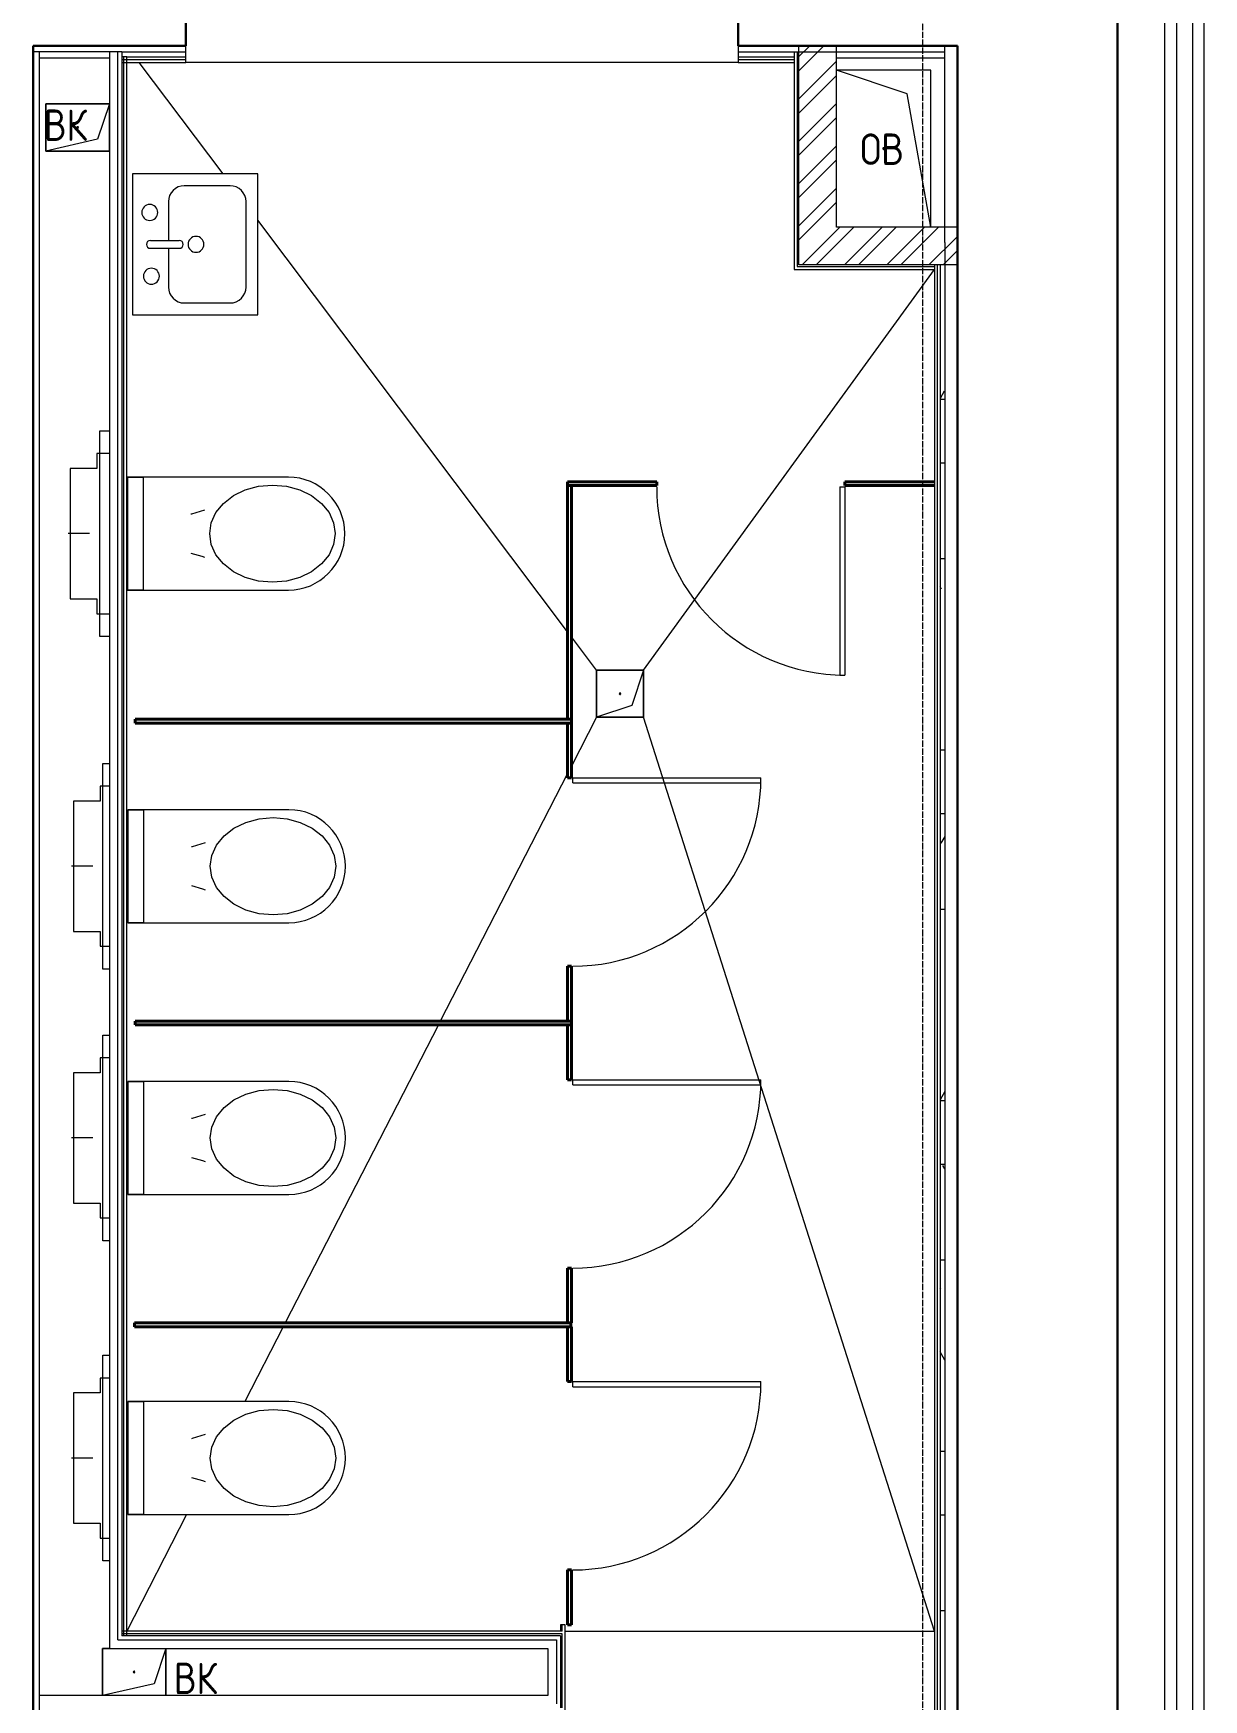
# Model space of a CAD drawing. Header units: millimetres. Extents: x -42533 to 645315, y 3457 to 82611.
# Drawn here: x 423916 to 427646, y 41311 to 46622 of the extents above; entities that cross this region are included whole.
import ezdxf

# ---------------------------------------------------------------- set-up
doc = ezdxf.new("R2010")
doc.units = ezdxf.units.MM
doc.linetypes.add('ADSK_Линия сетки', pattern=[25, 20, -2.5, 0, -2.5])
for name, color, linetype, lineweight in [('Аннотация', 7, 'Continuous', 18), ('Двери', 7, 'Continuous', 9), ('Двери открывание', 7, 'Continuous', 9), ('Обобщенные модели', 7, 'Continuous', 18), ('Оси', 253, 'Continuous', 9), ('Перекрытие', 7, 'Continuous', 18), ('Сантехника', 7, 'Continuous', 18), ('Стены внутренние', 7, 'Continuous', 18), ('Стены наружные', 7, 'Continuous', 18), ('Стены несущие', 7, 'Continuous', 30), ('Стены отделка', 7, 'Continuous', 30), ('Стены штриховка', 7, 'Continuous', 9), ('ШТРИХОВКА', 252, 'Continuous', 15)]:
    doc.layers.add(name, color=color, linetype=linetype, lineweight=lineweight)
doc.styles.add('GOST Common_4', font='GOST_Common.ttf', dxfattribs={"width": 0.9, "height": 200})
pattern_1 = [(0, (591.94, 243.9), (406.4, 101.6), [33.528, -271.272, 33.528, -271.272, -1625.6]), (0, (591.94, 243.9), (406.4, 101.6), [-609.6, 33.528, -576.072, 33.528, -271.272, -711.2]), (0, (591.94, 243.9), (406.4, 101.6), [-1524, 33.528, -169.672, 33.528, -474.472]), (120, (744.34, 294.7), (-291.1882, 301.15272), [33.528, -271.272, 33.528, -271.272, -1625.6]), (120, (744.34, 294.7), (-291.1882, 301.15272), [-609.6, 33.528, -576.072, 33.528, -271.272, -711.2]), (120, (744.34, 294.7), (-291.1882, 301.15272), [-1524, 33.528, -169.672, 33.528, -474.472]), (240, (795.14, 497.9), (-115.2118, -402.75272), [33.528, -271.272, 33.528, -271.272, -1625.6]), (240, (795.14, 497.9), (-115.2118, -402.75272), [-609.6, 33.528, -576.072, 33.528, -271.272, -711.2]), (240, (795.14, 497.9), (-115.2118, -402.75272), [-1524, 33.528, -169.672, 33.528, -474.472])]

# ---------------------------------------------------------------- blocks, each defined once
blk = doc.blocks.new('План 4 этажа')
h = blk.add_hatch()
h.set_pattern_fill('ANSI32', color=8, scale=10)
h.set_pattern_definition([(45, (591.94, 243.9), (-67.35192, 67.35192), []), (45, (636.84, 243.9), (-67.35192, 67.35192), [])])
h.paths.add_polyline_path([(10381.939, 20266.427), (10261.939, 20266.427), (10261.939, 19568.435), (10766.939, 19568.435), (10766.939, 19688.435), (10381.939, 19688.435)])
at = {"layer": 'Стены внутренние', "lineweight": 9}
h = blk.add_hatch(dxfattribs=at)
h.set_pattern_fill('FP_4', color=8, style=0, pattern_type=2)
h.set_pattern_definition(pattern_1)
h.paths.add_polyline_path([(10332.939, 20231.427), (10332.939, 20246.427), (10068.006, 20246.427), (10068.006, 20231.427)])
h.paths.add_polyline_path([(8308.006, 20231.427), (8308.006, 20246.427), (8104.551, 20246.427), (8104.551, 20231.427), (8303.911, 20231.427)])
h = blk.add_hatch(dxfattribs=at)
h.set_pattern_fill('FP_4', color=8, style=0, pattern_type=2)
h.set_pattern_definition(pattern_1)
h.paths.add_polyline_path([(10726.939, 12892.166), (10726.939, 13904.902), (10711.939, 13903.902), (10711.939, 12892.166)])
h.paths.add_polyline_path([(10711.939, 14744.902), (10726.939, 14744.902), (10726.939, 19639.435), (10711.939, 19639.435), (10711.939, 14954.007)])
at = {"layer": 'Двери', "color": 8}
for p, q in [((10392.623, 18860.992), (10408.623, 18860.992)), ((10392.623, 18860.992), (10392.623, 18260.992)), ((10408.623, 18860.992), (10408.623, 18260.992)), ((10392.623, 18260.992), (10408.623, 18260.992)), ((9540.939, 17916.992), (9540.939, 17932.992)), ((9540.939, 17932.992), (10140.939, 17932.992)), ((9540.939, 17916.992), (10140.939, 17916.992)), ((10140.939, 17916.992), (10140.939, 17932.992)), ((9540.939, 16954.992), (9540.939, 16970.992)), ((9540.939, 16970.992), (10140.939, 16970.992)), ((9540.939, 16954.992), (10140.939, 16954.992)), ((10140.939, 16954.992), (10140.939, 16970.992)), ((9540.939, 15992.992), (9540.939, 16008.992)), ((9540.939, 16008.992), (10140.939, 16008.992)), ((9540.939, 15992.992), (10140.939, 15992.992)), ((10140.939, 15992.992), (10140.939, 16008.992))]:
    blk.add_line(p, q, dxfattribs=at)
at = {"layer": 'Двери открывание', "color": 8}
for centre, start, end in [((10408.623, 18860.992), 180, 270), ((9540.939, 17932.992), 270, 0), ((9540.939, 16970.992), 270, 0), ((9540.939, 16008.992), 270, 0)]:
    blk.add_arc(centre, 600, start, end, dxfattribs=at)
at = {"layer": 'Обобщенные модели', "color": 8}
for p, q in [((10681.939, 20188.435), (10381.939, 20188.435)), ((10606.939, 20113.435), (10381.939, 20188.435)), ((10681.939, 20188.435), (10381.939, 20188.435)), ((10681.939, 19688.435), (10681.939, 20188.435)), ((10681.939, 19688.435), (10681.939, 20188.435)), ((7861.939, 19930.902), (7861.939, 20080.902)), ((7861.939, 20080.902), (8064.328, 20080.902)), ((8064.328, 20080.902), (7861.939, 20080.902)), ((7861.939, 20080.902), (7861.939, 19930.902)), ((8064.328, 20080.902), (8026.828, 19968.402)), ((8064.328, 20080.902), (8064.328, 19930.902)), ((8064.328, 19930.902), (8064.328, 20080.902)), ((10681.939, 19688.435), (10606.939, 20113.435)), ((8026.828, 19968.402), (7861.939, 19930.902)), ((8064.328, 19930.902), (7861.939, 19930.902)), ((7861.939, 19930.902), (8064.328, 19930.902)), ((9616.939, 18126.427), (9616.939, 18276.427)), ((9616.939, 18276.427), (9766.939, 18276.427)), ((9766.939, 18276.427), (9616.939, 18276.427)), ((9616.939, 18276.427), (9616.939, 18126.427)), ((9766.939, 18276.427), (9729.439, 18163.927)), ((9766.939, 18276.427), (9766.939, 18126.427)), ((9766.939, 18126.427), (9766.939, 18276.427)), ((9729.439, 18163.927), (9616.939, 18126.427)), ((9766.939, 18126.427), (9616.939, 18126.427)), ((9616.939, 18126.427), (9766.939, 18126.427)), ((8041.939, 15009.007), (8041.939, 15159.007)), ((8041.939, 15159.007), (8064.551, 15159.007)), ((8064.551, 15159.007), (8041.939, 15159.007)), ((8041.939, 15159.007), (8041.939, 15009.007)), ((8244.323, 15158.992), (8206.828, 15046.507)), ((8244.328, 15158.992), (8244.328, 15009.007)), ((8244.328, 15009.007), (8244.328, 15158.992)), ((8206.828, 15046.507), (8041.939, 15009.007))]:
    blk.add_line(p, q, dxfattribs=at)
at = {"layer": 'Обобщенные модели', "color": 8, "lineweight": 40}
for p, q in [((9524.939, 18876.992), (9524.939, 18119.992)), ((9524.939, 18876.992), (9808.623, 18876.992)), ((9536.939, 18864.992), (9524.939, 18864.992)), ((9808.623, 18864.992), (9524.939, 18864.992)), ((9536.939, 18119.992), (9536.939, 18864.992)), ((9808.623, 18876.992), (9808.623, 18864.992)), ((10693.939, 18876.992), (10408.623, 18876.992)), ((10408.623, 18876.992), (10408.623, 18864.992)), ((10408.623, 18864.992), (10693.939, 18864.992)), ((9536.939, 18119.992), (8146.939, 18119.992)), ((8146.939, 18119.992), (8146.939, 18107.992)), ((9524.939, 18119.992), (9536.939, 18119.992)), ((9536.939, 18107.992), (9536.939, 18119.992)), ((8146.939, 18107.992), (9536.939, 18107.992)), ((9536.939, 18107.992), (9524.939, 18107.992)), ((9524.939, 18107.992), (9524.939, 17932.992)), ((9536.939, 17932.992), (9536.939, 18107.992)), ((9524.939, 17932.992), (9536.939, 17932.992)), ((9536.939, 17332.992), (9524.939, 17332.992)), ((9524.939, 17332.992), (9524.939, 17157.992)), ((9536.939, 17157.992), (9536.939, 17332.992)), ((9536.939, 17157.992), (8146.939, 17157.992)), ((8146.939, 17157.992), (8146.939, 17145.992)), ((9524.939, 17157.992), (9536.939, 17157.992)), ((9536.939, 17145.992), (9536.939, 17157.992)), ((8146.939, 17145.992), (9536.939, 17145.992)), ((9536.939, 17145.992), (9524.939, 17145.992)), ((9524.939, 17145.992), (9524.939, 16970.992)), ((9536.939, 16970.992), (9536.939, 17145.992)), ((9524.939, 16970.992), (9536.939, 16970.992)), ((9536.939, 16370.992), (9524.939, 16370.992)), ((9524.939, 16370.992), (9524.939, 16195.992)), ((9536.939, 16195.992), (9536.939, 16370.992)), ((9534.939, 16195.992), (8144.939, 16195.992)), ((8144.939, 16195.992), (8144.939, 16183.992)), ((8144.939, 16183.992), (9534.939, 16183.992)), ((9524.939, 16195.992), (9536.939, 16195.992)), ((9536.939, 16183.992), (9524.939, 16183.992)), ((9524.939, 16183.992), (9524.939, 16008.992)), ((9534.939, 16183.992), (9534.939, 16195.992)), ((9536.939, 16008.992), (9536.939, 16183.992)), ((9524.939, 16008.992), (9536.939, 16008.992)), ((9536.939, 15408.992), (9524.939, 15408.992)), ((9524.939, 15408.992), (9524.939, 15233.992)), ((9536.939, 15233.992), (9536.939, 15408.992)), ((9524.939, 15233.992), (9536.939, 15233.992))]:
    blk.add_line(p, q, dxfattribs=at)
at = {"layer": 'Обобщенные модели', "color": 8}
for centre, start, end in [((7963.134, 20005.902), 0, 180), ((7963.134, 20005.902), 120, 180), ((7963.134, 20005.902), 180, 0), ((7963.134, 20005.902), 240, 345), ((7963.134, 20005.902), 15, 90), ((10531.939, 19938.435), 0, 180), ((10531.939, 19938.435), 60, 180), ((10531.939, 19938.435), 180, 0), ((10531.939, 19938.435), 180, 285), ((10531.939, 19938.435), 15, 30), ((9691.939, 18201.427), 0, 180), ((9691.939, 18201.427), 120, 180), ((9691.939, 18201.427), 180, 0), ((9691.939, 18201.427), 240, 345), ((9691.939, 18201.427), 15, 90), ((8143.134, 15084.007), 0, 180), ((8143.134, 15084.007), 120, 180), ((8143.134, 15084.007), 180, 0), ((8143.134, 15084.007), 240, 345), ((8143.134, 15084.007), 15, 90)]:
    blk.add_arc(centre, 2.5, start, end, dxfattribs=at)
at = {"layer": 'Оси', "color": 8, "linetype": 'ADSK_Линия сетки'}
blk.add_line((10656.505, -3353.101), (10656.505, 21427.463), dxfattribs=at)
at = {"layer": 'Перекрытие', "color": 8}
for p, q in [((8064.658, 20226.427), (7841.939, 20226.427)), ((8426.547, 19858.435), (8159.431, 20213.427)), ((10726.939, 20226.427), (10381.939, 20226.427)), ((9524.939, 18398.693), (8538.006, 19710.308)), ((9766.939, 18276.427), (10693.939, 19553.435)), ((9616.939, 18276.427), (9536.939, 18382.745)), ((9616.939, 18126.427), (9536.939, 17970.826)), ((10693.939, 15213.992), (9766.939, 18126.427)), ((9524.939, 17947.486), (9119.032, 17157.992)), ((9112.862, 17145.992), (8624.433, 16195.992)), ((8618.263, 16183.992), (8495.672, 15945.55)), ((8310.583, 15585.55), (8119.551, 15213.992)), ((9516.939, 15213.992), (10693.939, 15213.992))]:
    blk.add_line(p, q, dxfattribs=at)
at = {"layer": 'Сантехника', "color": 8}
for p, q in [((8138.006, 19858.435), (8138.006, 19408.435)), ((8538.006, 19858.435), (8138.006, 19858.435)), ((8538.006, 19858.435), (8138.006, 19858.435)), ((8138.006, 19858.435), (8138.006, 19408.435)), ((8449.106, 19820.335), (8303.106, 19820.335)), ((8538.006, 19408.435), (8538.006, 19858.435)), ((8538.006, 19408.435), (8538.006, 19858.435)), ((8252.306, 19769.535), (8252.306, 19646.135)), ((8499.906, 19497.335), (8499.906, 19769.535)), ((8195.156, 19646.135), (8287.206, 19646.135)), ((8195.156, 19620.735), (8287.206, 19620.735)), ((8252.306, 19620.735), (8252.306, 19497.335)), ((8303.106, 19446.535), (8449.106, 19446.535)), ((8138.006, 19408.435), (8538.006, 19408.435)), ((8138.006, 19408.435), (8538.006, 19408.435)), ((8033.551, 18383.927), (8033.551, 19038.927)), ((8033.551, 19038.927), (8064.551, 19038.927)), ((8024.551, 18966.427), (8024.551, 18919.427)), ((8064.551, 18966.427), (8024.551, 18966.427)), ((7939.551, 18919.427), (7939.551, 18503.427)), ((8024.551, 18919.427), (7939.551, 18919.427)), ((8634.744, 18891.427), (8121.667, 18891.427)), ((8121.667, 18891.427), (8121.667, 18531.427)), ((8121.667, 18531.427), (8121.667, 18891.427)), ((8121.667, 18891.427), (8171.667, 18891.427)), ((8171.667, 18891.427), (8171.667, 18531.427)), ((8121.667, 18811.427), (8120.667, 18811.427)), ((8120.667, 18811.427), (8120.667, 18791.427)), ((8120.667, 18811.427), (8120.667, 18791.427)), ((8120.667, 18791.427), (8121.667, 18791.427)), ((8121.667, 18766.427), (8120.667, 18766.427)), ((8120.667, 18766.427), (8120.667, 18656.427)), ((8120.667, 18766.427), (8120.667, 18764.553)), ((8001.251, 18711.427), (7933.251, 18711.427)), ((8120.667, 18658.301), (8120.667, 18656.427)), ((8120.667, 18656.427), (8121.667, 18656.427)), ((8121.667, 18631.427), (8120.667, 18631.427)), ((8120.667, 18631.427), (8120.667, 18611.427)), ((8120.667, 18631.427), (8120.667, 18611.427)), ((8120.667, 18611.427), (8121.667, 18611.427)), ((7939.551, 18503.427), (8024.551, 18503.427)), ((8024.551, 18503.427), (8024.551, 18456.427)), ((8121.667, 18531.427), (8634.744, 18531.427)), ((8171.667, 18531.427), (8121.667, 18531.427)), ((8024.551, 18456.427), (8064.551, 18456.427)), ((8064.551, 18383.927), (8033.551, 18383.927)), ((8043.551, 17323.927), (8043.551, 17978.927)), ((8043.551, 17978.927), (8064.551, 17978.927)), ((8034.551, 17906.427), (8034.551, 17859.427)), ((8064.551, 17906.427), (8034.551, 17906.427)), ((7949.551, 17859.427), (7949.551, 17443.427)), ((8034.551, 17859.427), (7949.551, 17859.427)), ((8636.628, 17831.427), (8123.551, 17831.427)), ((8123.551, 17831.427), (8123.551, 17471.427)), ((8123.551, 17471.427), (8123.551, 17831.427)), ((8123.551, 17831.427), (8173.551, 17831.427)), ((8173.551, 17831.427), (8173.551, 17471.427)), ((8123.551, 17751.427), (8122.551, 17751.427)), ((8122.551, 17751.427), (8122.551, 17731.427)), ((8122.551, 17751.427), (8122.551, 17731.427)), ((8122.551, 17731.427), (8123.551, 17731.427)), ((8123.551, 17706.427), (8122.551, 17706.427)), ((8122.551, 17706.427), (8122.551, 17596.427)), ((8122.551, 17706.427), (8122.551, 17704.553)), ((8011.251, 17651.427), (7943.251, 17651.427)), ((8122.551, 17598.301), (8122.551, 17596.427)), ((8122.551, 17596.427), (8123.551, 17596.427)), ((8123.551, 17571.427), (8122.551, 17571.427)), ((8122.551, 17571.427), (8122.551, 17551.427)), ((8122.551, 17571.427), (8122.551, 17551.427)), ((8122.551, 17551.427), (8123.551, 17551.427)), ((8123.551, 17471.427), (8636.628, 17471.427)), ((8173.551, 17471.427), (8123.551, 17471.427)), ((7949.551, 17443.427), (8034.551, 17443.427)), ((8034.551, 17443.427), (8034.551, 17396.427)), ((8034.551, 17396.427), (8064.551, 17396.427)), ((8064.551, 17323.927), (8043.551, 17323.927)), ((8043.551, 16458.05), (8043.551, 17113.05)), ((8043.551, 17113.05), (8064.551, 17113.05)), ((7949.551, 16993.55), (7949.551, 16577.55)), ((8034.551, 16993.55), (7949.551, 16993.55)), ((8034.551, 17040.55), (8034.551, 16993.55)), ((8064.551, 17040.55), (8034.551, 17040.55)), ((8636.628, 16965.55), (8123.551, 16965.55)), ((8123.551, 16965.55), (8123.551, 16605.55)), ((8123.551, 16605.55), (8123.551, 16965.55)), ((8123.551, 16965.55), (8173.551, 16965.55)), ((8173.551, 16965.55), (8173.551, 16605.55)), ((8123.551, 16885.55), (8122.551, 16885.55)), ((8122.551, 16885.55), (8122.551, 16865.55)), ((8122.551, 16885.55), (8122.551, 16865.55)), ((8122.551, 16865.55), (8123.551, 16865.55)), ((8123.551, 16840.55), (8122.551, 16840.55)), ((8122.551, 16840.55), (8122.551, 16730.55)), ((8122.551, 16840.55), (8122.551, 16838.676)), ((8011.251, 16785.55), (7943.251, 16785.55)), ((8122.551, 16732.424), (8122.551, 16730.55)), ((8122.551, 16730.55), (8123.551, 16730.55)), ((8123.551, 16705.55), (8122.551, 16705.55)), ((8122.551, 16705.55), (8122.551, 16685.55)), ((8122.551, 16705.55), (8122.551, 16685.55)), ((8122.551, 16685.55), (8123.551, 16685.55)), ((7949.551, 16577.55), (8034.551, 16577.55)), ((8034.551, 16577.55), (8034.551, 16530.55)), ((8123.551, 16605.55), (8636.628, 16605.55)), ((8173.551, 16605.55), (8123.551, 16605.55)), ((8034.551, 16530.55), (8064.551, 16530.55)), ((8064.551, 16458.05), (8043.551, 16458.05)), ((8043.551, 15438.05), (8043.551, 16093.05)), ((8043.551, 16093.05), (8064.551, 16093.05)), ((8034.551, 16020.55), (8034.551, 15973.55)), ((8064.551, 16020.55), (8034.551, 16020.55)), ((7949.551, 15973.55), (7949.551, 15557.55)), ((8034.551, 15973.55), (7949.551, 15973.55)), ((8636.628, 15945.55), (8123.551, 15945.55)), ((8123.551, 15945.55), (8123.551, 15585.55)), ((8123.551, 15585.55), (8123.551, 15945.55)), ((8123.551, 15945.55), (8173.551, 15945.55)), ((8173.551, 15945.55), (8173.551, 15585.55)), ((8123.551, 15865.55), (8122.551, 15865.55)), ((8122.551, 15865.55), (8122.551, 15845.55)), ((8122.551, 15865.55), (8122.551, 15845.55)), ((8122.551, 15845.55), (8123.551, 15845.55)), ((8123.551, 15820.55), (8122.551, 15820.55)), ((8122.551, 15820.55), (8122.551, 15710.55)), ((8122.551, 15820.55), (8122.551, 15818.676)), ((8011.251, 15765.55), (7943.251, 15765.55)), ((8122.551, 15712.424), (8122.551, 15710.55)), ((8122.551, 15710.55), (8123.551, 15710.55)), ((8123.551, 15685.55), (8122.551, 15685.55)), ((8122.551, 15685.55), (8122.551, 15665.55)), ((8122.551, 15685.55), (8122.551, 15665.55)), ((8122.551, 15665.55), (8123.551, 15665.55)), ((8123.551, 15585.55), (8636.628, 15585.55)), ((8173.551, 15585.55), (8123.551, 15585.55)), ((7949.551, 15557.55), (8034.551, 15557.55)), ((8034.551, 15557.55), (8034.551, 15510.55)), ((8034.551, 15510.55), (8064.551, 15510.55)), ((8064.551, 15438.05), (8043.551, 15438.05))]:
    blk.add_line(p, q, dxfattribs=at)
at = {"layer": 'Сантехника', "color": 8, "flags": 128}
for points in [[(8384.167, 18711.427), (8389.182, 18745.917), (8403.974, 18778.679), (8427.801, 18808.068), (8459.469, 18832.611), (8497.391, 18851.077), (8539.663, 18862.541), (8584.167, 18866.427), (8628.672, 18862.541), (8670.944, 18851.077), (8708.865, 18832.611), (8740.534, 18808.068), (8764.361, 18778.679), (8779.153, 18745.917), (8784.167, 18711.427)], [(8367.94, 18786.422), (8326.539, 18773.702), (8323.891, 18773.166)], [(8784.167, 18711.427), (8779.153, 18676.936), (8764.361, 18644.175), (8740.534, 18614.786), (8708.865, 18590.243), (8670.944, 18571.777), (8628.672, 18560.313), (8584.167, 18556.427), (8539.663, 18560.313), (8497.391, 18571.777), (8459.469, 18590.243), (8427.801, 18614.786), (8403.974, 18644.175), (8389.182, 18676.936), (8384.167, 18711.427)], [(8323.891, 18649.687), (8359.31, 18639.766), (8367.94, 18636.431)], [(8386.051, 17651.427), (8391.065, 17685.917), (8405.857, 17718.679), (8429.685, 17748.068), (8461.353, 17772.611), (8499.274, 17791.077), (8541.547, 17802.541), (8586.051, 17806.427), (8630.555, 17802.541), (8672.828, 17791.077), (8710.749, 17772.611), (8742.417, 17748.068), (8766.245, 17718.679), (8781.037, 17685.917), (8786.051, 17651.427)], [(8369.823, 17726.422), (8328.423, 17713.702), (8325.775, 17713.166)], [(8786.051, 17651.427), (8781.037, 17616.936), (8766.245, 17584.175), (8742.417, 17554.786), (8710.749, 17530.243), (8672.828, 17511.777), (8630.555, 17500.313), (8586.051, 17496.427), (8541.547, 17500.313), (8499.274, 17511.777), (8461.353, 17530.243), (8429.685, 17554.786), (8405.857, 17584.175), (8391.065, 17616.936), (8386.051, 17651.427)], [(8325.775, 17589.687), (8361.194, 17579.766), (8369.823, 17576.431)], [(8386.051, 16785.55), (8391.065, 16820.041), (8405.857, 16852.802), (8429.685, 16882.191), (8461.353, 16906.734), (8499.274, 16925.2), (8541.547, 16936.664), (8586.051, 16940.55), (8630.555, 16936.664), (8672.828, 16925.2), (8710.749, 16906.734), (8742.417, 16882.191), (8766.245, 16852.802), (8781.037, 16820.041), (8786.051, 16785.55)], [(8369.823, 16860.546), (8328.423, 16847.826), (8325.775, 16847.29)], [(8786.051, 16785.55), (8781.037, 16751.06), (8766.245, 16718.298), (8742.417, 16688.909), (8710.749, 16664.366), (8672.828, 16645.9), (8630.555, 16634.436), (8586.051, 16630.55), (8541.547, 16634.436), (8499.274, 16645.9), (8461.353, 16664.366), (8429.685, 16688.909), (8405.857, 16718.298), (8391.065, 16751.06), (8386.051, 16785.55)], [(8325.775, 16723.811), (8361.194, 16713.89), (8369.823, 16710.555)], [(8386.051, 15765.55), (8391.065, 15800.041), (8405.857, 15832.802), (8429.685, 15862.191), (8461.353, 15886.734), (8499.274, 15905.2), (8541.547, 15916.664), (8586.051, 15920.55), (8630.555, 15916.664), (8672.828, 15905.2), (8710.749, 15886.734), (8742.417, 15862.191), (8766.245, 15832.802), (8781.037, 15800.041), (8786.051, 15765.55)], [(8369.823, 15840.546), (8328.423, 15827.826), (8325.775, 15827.29)], [(8786.051, 15765.55), (8781.037, 15731.06), (8766.245, 15698.298), (8742.417, 15668.909), (8710.749, 15644.366), (8672.828, 15625.9), (8630.555, 15614.436), (8586.051, 15610.55), (8541.547, 15614.436), (8499.274, 15625.9), (8461.353, 15644.366), (8429.685, 15668.909), (8405.857, 15698.298), (8391.065, 15731.06), (8386.051, 15765.55)], [(8325.775, 15703.811), (8361.194, 15693.89), (8369.823, 15690.555)]]:
    blk.add_lwpolyline(points, dxfattribs=at)
at = {"layer": 'Сантехника', "color": 8}
for centre, radius, start, end in [((8303.106, 19769.535), 50.8, 90, 180), ((8449.106, 19769.535), 50.8, 0, 90), ((8193.038, 19735.035), 25.4, 90, 270), ((8193.038, 19735.035), 25.4, 270, 90), ((8340.352, 19633.435), 25.4, 90, 270), ((8340.352, 19633.435), 25.4, 270, 90), ((8195.156, 19633.435), 12.7, 90, 270), ((8287.206, 19633.435), 12.7, 270, 90), ((8198.235, 19531.835), 25.4, 90, 270), ((8198.235, 19531.835), 25.4, 270, 90), ((8303.106, 19497.335), 50.8, 180, 270), ((8449.106, 19497.335), 50.8, 270, 0), ((8634.744, 18711.427), 180, 270, 90), ((8636.628, 17651.427), 180, 270, 90), ((8636.628, 16785.55), 180, 270, 90), ((8636.628, 15765.55), 180, 270, 90)]:
    blk.add_arc(centre, radius, start, end, dxfattribs=at)
at = {"layer": 'Стены внутренние', "color": 8}
blk.add_line((10068.006, 20213.427), (8308.006, 20213.427), dxfattribs=at)
at = {"layer": 'Стены наружные', "color": 8}
for p, q in [((11551.939, 21111.427), (11551.939, 13685.94)), ((11516.939, 13685.487), (11516.939, 21076.427))]:
    blk.add_line(p, q, dxfattribs=at)
at = {"layer": 'Стены несущие', "color": 8}
for p, q in [((11276.939, 20856.427), (11276.939, 14714.902)), ((8308.006, 20266.427), (8308.006, 20676.427)), ((10068.006, 20676.427), (10068.006, 20266.427)), ((7821.939, 20266.427), (8308.006, 20266.427)), ((7821.939, 12892.685), (7821.939, 20266.427)), ((10766.939, 20266.427), (10068.006, 20266.427)), ((10766.939, 14744.902), (10766.939, 20266.427))]:
    blk.add_line(p, q, dxfattribs=at)
at = {"layer": 'Стены отделка', "color": 8, "lineweight": 9}
for p, q in [((11466.939, 14714.902), (11466.939, 21026.427)), ((8104.551, 20246.427), (7821.939, 20246.427)), ((7841.939, 14733.982), (7841.939, 20246.427)), ((8064.551, 20246.427), (8064.551, 15158.992)), ((8104.551, 20246.427), (8104.551, 15198.992)), ((8308.006, 20213.427), (8308.006, 20266.427)), ((10068.006, 20266.427), (10068.006, 20213.427)), ((10332.939, 20246.427), (10726.939, 20246.427)), ((10381.939, 19688.435), (10381.939, 20266.427)), ((10726.939, 19639.435), (10726.939, 20266.427)), ((8119.551, 20231.427), (8104.551, 20231.427)), ((8104.551, 20213.427), (8308.006, 20213.427)), ((8119.551, 15198.992), (8119.551, 20231.427)), ((10068.006, 20213.427), (10246.939, 20213.427)), ((10766.939, 19688.435), (10381.939, 19688.435)), ((10693.939, 19568.435), (10693.939, 14744.902)), ((9501.939, 15213.992), (8104.551, 15213.992)), ((9501.939, 15198.992), (8104.551, 15198.992)), ((9501.939, 15233.992), (9501.939, 15213.992)), ((9516.939, 15233.992), (9501.939, 15233.992)), ((9501.939, 15198.992), (9501.939, 14969.007)), ((9516.939, 14954.007), (9516.939, 15233.992)), ((8064.551, 15158.992), (9461.939, 15158.992)), ((9461.939, 15158.992), (9461.939, 15009.007)), ((9461.939, 15009.007), (7841.939, 15009.007))]:
    blk.add_line(p, q, dxfattribs=at)
for points in [[(10246.939, 20246.427), (10246.939, 19553.435), (10693.939, 19553.435)], [(10766.939, 19568.435), (10261.939, 19568.435), (10261.939, 20266.427)]]:
    blk.add_lwpolyline(points, dxfattribs=at)
at = {"layer": 'Стены штриховка', "color": 8}
for p, q in [((11426.939, 21006.427), (11426.939, 14714.902)), ((8091.551, 15185.992), (8091.551, 20246.427)), ((8104.551, 20246.427), (8308.006, 20246.427)), ((10068.006, 20246.427), (10332.939, 20246.427)), ((8104.551, 20222.427), (8308.006, 20222.427)), ((8110.551, 15198.992), (8110.551, 20231.427)), ((8119.551, 20231.427), (8308.006, 20231.427)), ((10068.006, 20231.427), (10246.939, 20231.427)), ((10068.006, 20222.427), (10246.939, 20222.427)), ((10726.939, 19639.435), (10726.939, 14744.902)), ((10702.939, 19568.435), (10702.939, 14744.902)), ((10711.939, 19568.435), (10711.939, 14744.902)), ((9507.939, 15204.992), (8104.551, 15204.992)), ((9507.939, 15213.992), (9501.939, 15213.992)), ((9507.939, 15213.992), (9507.939, 15233.992)), ((9507.939, 14969.007), (9507.939, 15204.992)), ((8091.551, 15185.992), (9488.939, 15185.992)), ((9488.939, 15185.992), (9488.939, 14982.007))]:
    blk.add_line(p, q, dxfattribs=at)
blk.add_lwpolyline([(10255.939, 20246.427), (10255.939, 19562.435), (10693.939, 19562.435)], dxfattribs=at)
at = {"layer": 'Аннотация', "color": 8, "style": 'GOST Common_4', "width": 0.9}
blk.add_text('ВК', height=100, dxfattribs=at).set_placement((7855.562, 19963.258))
at = {"layer": 'Аннотация', "color": 8, "lineweight": 9, "char_height": 100, "line_spacing_factor": 1.022766, "style": 'GOST Common_4'}
for s, insert, width, attachment_point in [('\\pxqr,t3.6,7.2,10.8,14.4,18,21.6,25.2,28.8,32.4,36,39.6,43.2,46.8,50.4,54,57.6,61.2,64.8,68.4,72,75.6,79.2,82.8,86.4,90,93.6,97.2,100.8,104.4,108,111.6,115.2;{ОВ}', (10596.136, 19986.699), 149.985, 3), ('\\pxt3.6,7.2,10.8,14.4,18,21.6,25.2,28.8,32.4,36,39.6,43.2,46.8,50.4,54,57.6,61.2,64.8,68.4,72,75.6,79.2,82.8,86.4,90,93.6,97.2,100.8,104.4,108,111.6,115.2;{ВК}', (8269.95, 15113.519), 156.348, 1)]:
    blk.add_mtext(s, dxfattribs=dict(at, insert=insert, width=width, attachment_point=attachment_point))

msp = doc.modelspace()

# ---------------------------------------------------------------- block references
at = {"layer": 'ШТРИХОВКА'}
msp.add_blockref('План 4 этажа', (416094.2, 26315.8), dxfattribs=at)

doc.saveas('drawing.dxf')
